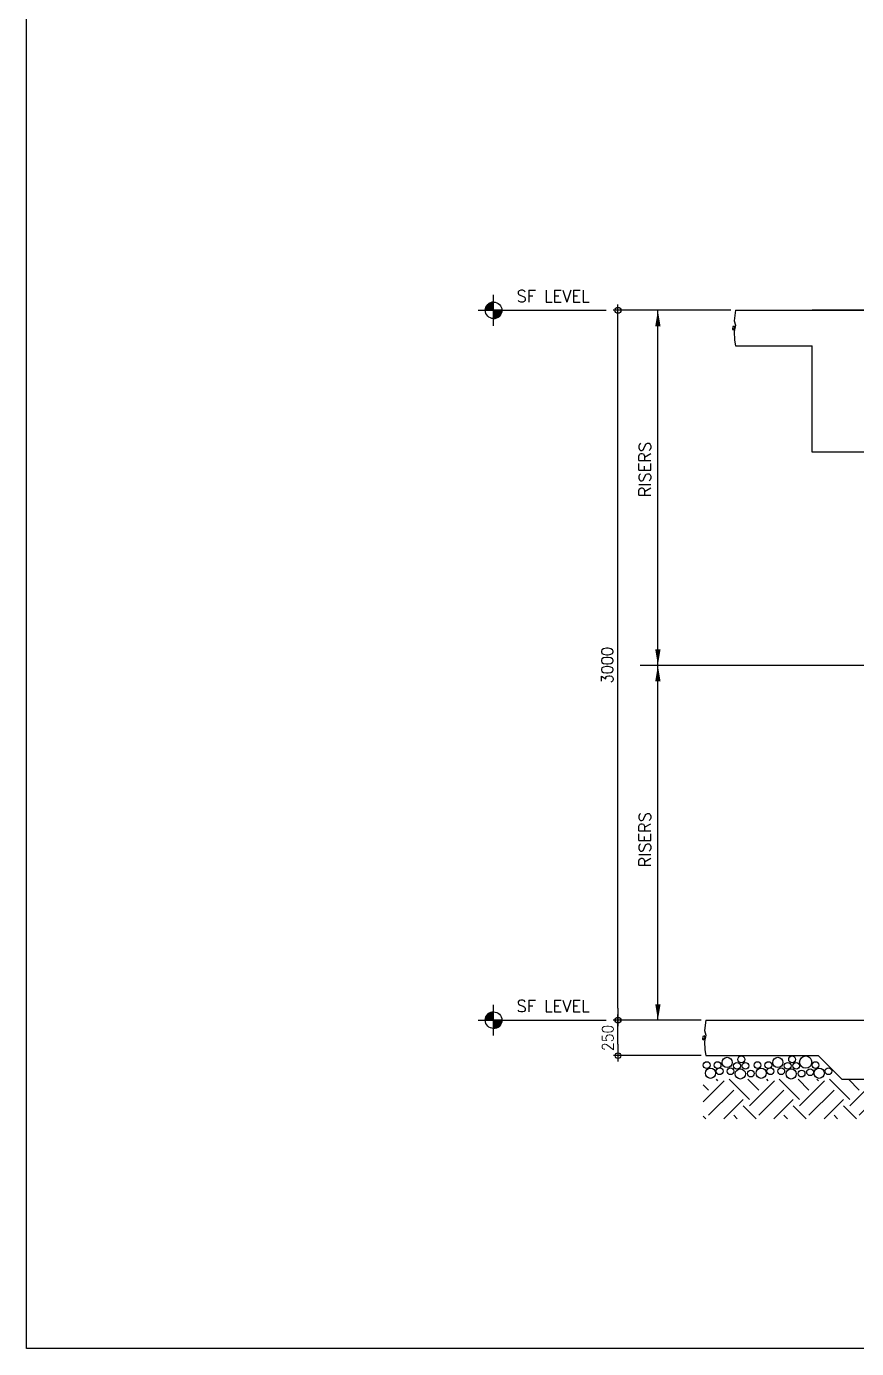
# Model space of a CAD drawing. Header units: millimetres. Extents: x 0 to 89962, y 0 to 53181.
# Drawn here: x 0 to 17537, y 0 to 27932 of the extents above; entities that cross this region are included whole.
import ezdxf
from ezdxf.enums import TextEntityAlignment as Align

# ---------------------------------------------------------------- set-up
doc = ezdxf.new("R2010")
doc.units = ezdxf.units.MM
for name, color, linetype in [('1R', 1, 'Continuous'), ('2Y', 2, 'Continuous'), ('7W', 7, 'Continuous'), ('DIM', 8, 'Continuous'), ('TG', 3, 'Continuous')]:
    doc.layers.add(name, color=color, linetype=linetype)
doc.styles.add('100CL', font='ROMANS.shx')
doc.styles.add('ROMANS', font='romans.shx', dxfattribs={"width": 0.9})
doc.styles.add('ROMANSIM', font='romans.shx')
doc.dimstyles.new('DIM100', dxfattribs={"dimscale": 100, "dimtxt": 2.5, "dimasz": 2.5, "dimexe": 1, "dimexo": 1, "dimgap": 1, "dimtad": 1, "dimdec": 0, "dimzin": 0, "dimdsep": 46, "dimtxsty": 'ROMANS', "dimblk": 'DIM1', "dimcen": 1, "dimclrd": 8, "dimclre": 8, "dimclrt": 3, "dimadec": 0, "dimazin": 0, "dimtfac": 1, "dimtdec": 0, "dimtofl": 0, "dimtmove": 0, "dimatfit": 3, "dimfxl": 1, "dimtolj": 1, "dimtzin": 0, "dimarcsym": 0})

# ---------------------------------------------------------------- blocks, each defined once
blk = doc.blocks.new('*X9')
at = {"color": 0}
for p, q in [((66653, 101566), (67396, 102310)), ((66844, 101978), (66653, 102169)), ((66844, 101094), (67728, 101978)), ((67175, 102310), (67126, 102359)), ((68280, 101647), (67567, 102359)), ((68611, 101978), (68230, 102359)), ((68280, 101426), (69164, 102310)), ((68611, 101094), (69495, 101978)), ((68943, 102310), (68893, 102359)), ((70048, 101647), (69335, 102359)), ((70379, 101978), (69998, 102359)), ((70048, 101426), (70932, 102310)), ((70379, 101094), (71263, 101978)), ((70711, 102310), (70661, 102359)), ((71816, 101647), (71103, 102359)), ((72147, 101978), (71766, 102359)), ((71816, 101426), (72699, 102310)), ((72147, 101094), (73031, 101978)), ((72478, 102310), (72429, 102359)), ((73583, 101647), (72871, 102359)), ((73915, 101978), (73534, 102359)), ((73583, 101426), (74467, 102310)), ((73915, 101094), (74799, 101978)), ((74246, 102310), (74197, 102359)), ((75351, 101647), (74639, 102359)), ((75683, 101978), (75301, 102359)), ((75351, 101426), (76235, 102310)), ((75683, 101094), (76566, 101978)), ((76014, 102310), (75964, 102359)), ((77119, 101647), (76406, 102359)), ((77450, 101978), (77069, 102359)), ((77119, 101426), (78003, 102310)), ((77450, 101094), (78334, 101978)), ((77782, 102310), (77732, 102359)), ((78887, 101647), (78174, 102359)), ((79218, 101978), (78837, 102359)), ((78887, 101426), (79770, 102310)), ((79218, 101094), (80102, 101978)), ((79550, 102310), (79500, 102359)), ((80654, 101647), (79942, 102359)), ((80986, 101978), (80605, 102359)), ((80654, 101426), (81538, 102310)), ((80986, 101094), (81870, 101978)), ((81317, 102310), (81268, 102359)), ((82422, 101647), (81710, 102359)), ((82754, 101978), (82372, 102359)), ((82422, 101426), (83306, 102310)), ((83085, 102310), (83035, 102359)), ((83376, 101717), (83637, 101978)), ((83648, 102188), (83477, 102359)), ((84190, 101647), (83648, 102188)), ((84521, 101978), (84140, 102359)), ((84190, 101426), (85074, 102310)), ((84853, 102310), (84803, 102359)), ((85274, 102330), (85245, 102359)), ((86621, 102310), (86571, 102359)), ((86662, 102130), (86842, 102310)), ((86904, 101709), (87173, 101978)), ((87725, 101647), (87013, 102359)), ((88057, 101978), (87676, 102359)), ((87725, 101426), (88609, 102310)), ((88057, 101094), (88941, 101978)), ((88388, 102310), (88339, 102359)), ((89493, 101647), (88781, 102359)), ((89825, 101978), (89444, 102359)), ((89493, 101426), (90377, 102310)), ((89825, 101094), (90709, 101978)), ((90156, 102310), (90106, 102359)), ((91261, 101647), (90548, 102359)), ((91592, 101978), (91211, 102359)), ((91261, 101426), (92138, 102302)), ((91924, 102310), (91874, 102359)), ((92138, 102302), (92145, 102310)), ((93029, 101647), (92316, 102359)), ((92380, 101882), (92476, 101978)), ((93360, 101978), (92979, 102359)), ((93029, 101426), (93913, 102310)), ((93360, 101094), (94244, 101978)), ((93692, 102310), (93642, 102359)), ((94797, 101647), (94084, 102359)), ((95128, 101978), (94747, 102359)), ((94797, 101426), (95680, 102310)), ((95128, 101094), (96012, 101978)), ((95459, 102310), (95410, 102359)), ((96564, 101647), (95852, 102359)), ((96896, 101978), (96515, 102359)), ((96564, 101426), (97448, 102310)), ((96896, 101094), (97780, 101978)), ((97227, 102310), (97178, 102359)), ((98332, 101647), (97619, 102359)), ((98663, 101978), (98282, 102359)), ((98332, 101426), (99216, 102310)), ((98663, 101094), (99547, 101978)), ((98995, 102310), (98945, 102359)), ((100100, 101647), (99387, 102359)), ((100431, 101978), (100050, 102359)), ((100100, 101426), (100984, 102310)), ((100431, 101094), (101315, 101978)), ((100763, 102310), (100713, 102359)), ((101868, 101647), (101155, 102359)), ((102199, 101978), (101818, 102359)), ((101868, 101426), (102751, 102310)), ((102199, 101094), (103083, 101978)), ((102530, 102310), (102481, 102359)), ((103635, 101647), (102923, 102359)), ((103967, 101978), (103586, 102359)), ((103635, 101426), (104519, 102310)), ((103967, 101094), (104851, 101978)), ((104298, 102310), (104249, 102359)), ((105403, 101647), (104691, 102359)), ((105735, 101978), (105353, 102359)), ((105403, 101426), (106287, 102310)), ((105735, 101094), (106618, 101978)), ((106066, 102310), (106016, 102359)), ((107171, 101647), (106458, 102359)), ((107502, 101978), (107121, 102359)), ((107171, 101426), (108055, 102310)), ((107502, 101094), (108386, 101978)), ((107834, 102310), (107784, 102359)), ((108939, 101647), (108226, 102359)), ((109270, 101978), (108889, 102359)), ((108939, 101426), (109823, 102310)), ((109270, 101094), (110154, 101978)), ((109602, 102310), (109552, 102359)), ((110706, 101647), (109994, 102359)), ((111038, 101978), (110657, 102359)), ((110706, 101426), (111590, 102310)), ((111038, 101094), (111922, 101978)), ((111369, 102310), (111320, 102359)), ((112474, 101647), (111762, 102359)), ((112806, 101978), (112425, 102359)), ((112936, 101888), (113358, 102310)), ((113137, 102310), (113087, 102359)), ((113179, 101467), (113690, 101978)), ((114242, 101647), (113529, 102359)), ((114573, 101978), (114192, 102359)), ((114242, 101426), (115126, 102310)), ((114905, 102310), (114855, 102359)), ((67379, 100967), (68059, 101647)), ((69147, 100967), (69827, 101647)), ((70915, 100967), (71595, 101647)), ((72683, 100967), (73362, 101647)), ((74451, 100967), (75130, 101647)), ((76218, 100967), (76898, 101647)), ((77986, 100967), (78666, 101647)), ((79754, 100967), (80433, 101647)), ((81522, 100967), (82201, 101647)), ((82754, 101094), (83376, 101717)), ((83289, 100967), (83969, 101647)), ((87147, 101289), (87504, 101647)), ((88593, 100967), (89272, 101647)), ((90360, 100967), (91040, 101647)), ((91592, 101094), (92380, 101882)), ((92623, 101462), (92808, 101647)), ((93896, 100967), (94576, 101647)), ((95664, 100967), (96343, 101647)), ((97431, 100967), (98111, 101647)), ((99199, 100967), (99879, 101647)), ((100967, 100967), (101647, 101647)), ((102735, 100967), (103414, 101647)), ((104503, 100967), (105182, 101647)), ((106270, 100967), (106950, 101647)), ((108038, 100967), (108718, 101647)), ((109806, 100967), (110485, 101647)), ((111574, 100967), (112253, 101647)), ((112474, 101426), (112936, 101888)), ((113421, 101047), (114021, 101647)), ((114573, 101094), (115265, 101786)), ((66750, 100967), (66653, 101064)), ((67855, 100967), (67728, 101094)), ((68518, 100967), (68059, 101426)), ((69623, 100967), (69495, 101094)), ((70285, 100967), (69827, 101426)), ((71390, 100967), (71263, 101094)), ((72053, 100967), (71595, 101426)), ((73158, 100967), (73031, 101094)), ((73821, 100967), (73362, 101426)), ((74926, 100967), (74799, 101094)), ((75589, 100967), (75130, 101426)), ((76694, 100967), (76566, 101094)), ((77356, 100967), (76898, 101426)), ((78461, 100967), (78334, 101094)), ((79124, 100967), (78666, 101426)), ((80229, 100967), (80102, 101094)), ((80892, 100967), (80433, 101426)), ((81997, 100967), (81870, 101094)), ((82660, 100967), (82201, 101426)), ((83765, 100967), (83637, 101094)), ((84116, 101279), (83969, 101426)), ((87963, 100967), (87504, 101426)), ((89068, 100967), (88941, 101094)), ((89731, 100967), (89272, 101426)), ((90836, 100967), (90709, 101094)), ((91499, 100967), (91040, 101426)), ((92128, 100967), (92623, 101462)), ((92603, 100967), (92476, 101094)), ((93266, 100967), (92808, 101426)), ((94371, 100967), (94244, 101094)), ((95034, 100967), (94576, 101426)), ((96139, 100967), (96012, 101094)), ((96802, 100967), (96343, 101426)), ((97907, 100967), (97780, 101094)), ((98570, 100967), (98111, 101426)), ((99675, 100967), (99547, 101094)), ((100337, 100967), (99879, 101426)), ((101442, 100967), (101315, 101094)), ((102105, 100967), (101647, 101426)), ((103210, 100967), (103083, 101094)), ((103873, 100967), (103414, 101426)), ((104978, 100967), (104851, 101094)), ((105641, 100967), (105182, 101426)), ((106746, 100967), (106618, 101094)), ((107376, 100999), (106950, 101426)), ((108513, 100967), (108386, 101094)), ((109176, 100967), (108718, 101426)), ((110281, 100967), (110154, 101094)), ((110944, 100967), (110485, 101426)), ((112049, 100967), (111922, 101094)), ((112712, 100967), (112253, 101426)), ((112806, 101094), (113179, 101467)), ((113341, 100967), (113421, 101047)), ((113817, 100967), (113690, 101094)), ((114480, 100967), (114021, 101426)), ((115109, 100967), (115265, 101123)), ((107409, 100967), (107376, 100999))]:
    blk.add_line(p, q, dxfattribs=at)
blk = doc.blocks.new('DIM1')
at = {"color": 0}
blk.add_line((-1, 0), (0.5, 0), dxfattribs=at)
at = {"color": 3}
blk.add_circle((0, 0), 0.25, dxfattribs=at)
blk = doc.blocks.new('*D71')
at = {"layer": 'DEFPOINTS', "color": 0, "transparency": 16777216}
for p in [(12496, 21935), (14982, 21935), (14351, 6938)]:
    blk.add_point(p, dxfattribs=at)
at = {"layer": 'DIM', "color": 8, "lineweight": -2, "transparency": 16777216}
for p, q in [((14882, 21935), (12396, 21935)), ((12496, 7188), (12496, 21685)), ((14251, 6938), (12396, 6938))]:
    blk.add_line(p, q, dxfattribs=at)
at = {"layer": 'DIM', "color": 8, "lineweight": -2, "transparency": 16777216, "xscale": 250, "yscale": 250, "zscale": 250}
for p, rotation in [((12496, 21935), 90), ((12496, 6938), 270)]:
    blk.add_blockref('DIM1', p, dxfattribs=dict(at, rotation=rotation))
at = {"layer": 'DIM', "color": 3, "transparency": 16777216, "insert": (12271, 14437), "char_height": 250, "attachment_point": 5, "rotation": 90, "style": 'ROMANS'}
blk.add_mtext('\\A1;3000', dxfattribs=at)
blk = doc.blocks.new('ELEV')
at = {"layer": 'DIM'}
for p, q in [((0, -3.25), (0, 3.25)), ((-3.25, 0), (3.25, 0)), ((-1.75, 0.06), (-0.06, 1.75)), ((-1.75, 0.01), (-0.01, 1.75)), ((-1.75, 0.12), (-0.12, 1.75)), ((-1.75, 0.06), (-0.06, 1.75)), ((-1.75, 0), (0, 0)), ((-1.74, 0.23), (-0.23, 1.74)), ((-1.74, 0.17), (-0.17, 1.74)), ((-1.73, 0.29), (-0.29, 1.73)), ((-1.72, 0.35), (-0.35, 1.72)), ((-1.71, 0), (0, 1.71)), ((-1.7, 0.41), (-0.41, 1.7)), ((-1.68, 0.48), (-0.48, 1.68)), ((-1.67, 0), (0, 1.67)), ((-1.66, 0.55), (-0.55, 1.66)), ((-1.63, 0.62), (-0.62, 1.63)), ((-1.62, 0), (0, 1.62)), ((-1.6, 0.71), (-0.71, 1.6)), ((-1.57, 0), (0, 1.57)), ((-1.55, 0.8), (-0.8, 1.55)), ((-1.52, 0), (0, 1.52)), ((-1.49, 0.92), (-0.92, 1.49)), ((-1.47, 0), (0, 1.47)), ((-1.42, 0), (0, 1.42)), ((-1.38, 1.08), (-1.08, 1.38)), ((-1.37, 0), (0, 1.37)), ((-1.32, 0), (0, 1.32)), ((-1.32, 0), (0, 1.32)), ((-1.27, 0), (0, 1.27)), ((-1.22, 0), (0, 1.22)), ((-1.17, 0), (0, 1.17)), ((-1.12, 0), (0, 1.12)), ((-1.07, 0), (0, 1.07)), ((-1.02, 0), (0, 1.02)), ((-0.97, 0), (0, 0.97)), ((-0.92, 0), (0, 0.92)), ((-0.87, 0), (0, 0.87)), ((-0.82, 0), (0, 0.82)), ((-0.77, 0), (0, 0.77)), ((-0.72, 0), (0, 0.72)), ((-0.68, 0), (0, 0.68)), ((-0.63, 0), (0, 0.63)), ((-0.58, 0), (0, 0.58)), ((-0.53, 0), (0, 0.53)), ((-0.48, 0), (0, 0.48)), ((-0.43, 0), (0, 0.43)), ((-0.38, 0), (0, 0.38)), ((-0.33, 0), (0, 0.33)), ((-0.28, 0), (0, 0.28)), ((-0.23, 0), (0, 0.23)), ((-0.18, 0), (0, 0.18)), ((-0.13, 0), (0, 0.13)), ((-0.08, 0), (0, 0.08)), ((-0.03, 0), (0, 0.03)), ((0, 0), (0, -1.75)), ((0.03, 0), (0, -0.03)), ((0.08, 0), (0, -0.08)), ((0.13, 0), (0, -0.13)), ((0.38, 0), (0, -0.38)), ((0.33, 0), (0, -0.33)), ((0.28, 0), (0, -0.28)), ((0.23, 0), (0, -0.23)), ((0.18, 0), (0, -0.18)), ((0.43, 0), (0, -0.43)), ((0.48, 0), (0, -0.48)), ((0.53, 0), (0, -0.53)), ((0.58, 0), (0, -0.58)), ((0.63, 0), (0, -0.63)), ((0.68, 0), (0, -0.68)), ((0.72, 0), (0, -0.72)), ((0.77, 0), (0, -0.77)), ((1.32, 0), (0, -1.32)), ((1.37, 0), (0, -1.37)), ((1.42, 0), (0, -1.42)), ((1.47, 0), (0, -1.47)), ((1.52, 0), (0, -1.52)), ((1.57, 0), (0, -1.57)), ((1.62, 0), (0, -1.62)), ((1.67, 0), (0, -1.67)), ((1.71, 0), (0, -1.71)), ((1.32, 0), (0, -1.32)), ((1.27, 0), (0, -1.27)), ((1.22, 0), (0, -1.22)), ((1.17, 0), (0, -1.17)), ((1.12, 0), (0, -1.12)), ((1.07, 0), (0, -1.07)), ((1.02, 0), (0, -1.02)), ((0.97, 0), (0, -0.97)), ((0.92, 0), (0, -0.92)), ((0.87, 0), (0, -0.87)), ((0.82, 0), (0, -0.82)), ((0, 0), (0, -1.75)), ((1.75, 0), (0, 0)), ((1.75, -0.01), (0.01, -1.75)), ((1.75, -0.06), (0.06, -1.75)), ((1.75, -0.06), (0.06, -1.75)), ((1.75, -0.12), (0.12, -1.75)), ((1.74, -0.17), (0.17, -1.74)), ((1.74, -0.23), (0.23, -1.74)), ((1.73, -0.29), (0.29, -1.73)), ((1.72, -0.35), (0.35, -1.72)), ((1.7, -0.41), (0.41, -1.7)), ((1.68, -0.48), (0.48, -1.68)), ((1.66, -0.55), (0.55, -1.66)), ((1.63, -0.62), (0.62, -1.63)), ((1.6, -0.71), (0.71, -1.6)), ((1.55, -0.8), (0.8, -1.55)), ((1.49, -0.92), (0.92, -1.49)), ((1.38, -1.08), (1.08, -1.38))]:
    blk.add_line(p, q, dxfattribs=at)
blk.add_circle((0, 0), 1.75, dxfattribs=at)
for start, end in [(90, 180), (270, 360)]:
    blk.add_arc((0, 0), 1.75, start, end, dxfattribs=at)
blk = doc.blocks.new('*D76')
at = {"color": 8, "lineweight": -2, "transparency": 16777216}
for p, q in [((14255, 6938), (12400, 6938)), ((12496, 6428), (12496, 6698)), ((14255, 6188), (12400, 6188))]:
    blk.add_line(p, q, dxfattribs=at)
at = {"layer": 'DEFPOINTS', "color": 0, "transparency": 16777216}
for p in [(12496, 6938), (14351, 6938), (14351, 6188)]:
    blk.add_point(p, dxfattribs=at)
at = {"color": 8, "lineweight": -2, "transparency": 16777216, "xscale": 240, "yscale": 240, "zscale": 240}
for p, rotation in [((12496, 6938), 90), ((12496, 6188), 270)]:
    blk.add_blockref('DIM1', p, dxfattribs=dict(at, rotation=rotation))
at = {"color": 3, "transparency": 16777216, "insert": (12280, 6563), "char_height": 240, "attachment_point": 5, "rotation": 90, "style": 'ROMANS'}
blk.add_mtext('\\A1;250', dxfattribs=at)

msp = doc.modelspace()

# ---------------------------------------------------------------- linework, layer by layer
at = {"layer": '1R'}
for centre, radius in [((14802, 6045.5), 107.5), ((15103.2, 6110), 71.6), ((15874, 6045.5), 107.5), ((16175.1, 6110), 71.6), ((16461.9, 6052.7), 129.1), ((14371.3, 5988.2), 71.6), ((14450.2, 5816.3), 107.5), ((14601.3, 5988.2), 71.6), ((14643.8, 5859.3), 71.6), ((14873.7, 5859.3), 71.6), ((15010, 5973.9), 71.6), ((15081.6, 5802), 107.5), ((15189.2, 5973.9), 71.6), ((15303.9, 5809.1), 71.6), ((15443.3, 5988.2), 71.6), ((15522.2, 5816.3), 107.5), ((15673.2, 5988.2), 71.6), ((15715.7, 5859.3), 71.6), ((15945.7, 5859.3), 71.6), ((16081.9, 5973.9), 71.6), ((16153.6, 5802), 107.5), ((16261.1, 5973.9), 71.6), ((16375.8, 5809.1), 71.6), ((16555.1, 5837.8), 71.6), ((16669.8, 5988.2), 71.6), ((16748.7, 5816.3), 107.5), ((16942.2, 5859.3), 71.6)]:
    msp.add_circle(centre, radius, dxfattribs=at)
at = {"layer": '2Y'}
for p, q in [((14982.2, 21935.4), (25037.1, 21935.4)), ((18598.9, 21935.4), (16599.3, 21935.4)), ((14982.2, 21185.6), (16599.3, 21185.6)), ((16599.3, 18936), (16599.3, 21185.6)), ((18598.9, 18936), (16599.3, 18936)), ((14351.4, 6938.3), (25037.1, 6938.3)), ((14351.4, 6188.5), (16724.3, 6188.5)), ((17224.2, 5688.6), (16724.3, 6188.5)), ((17224.2, 5688.6), (19223.8, 5688.6))]:
    msp.add_line(p, q, dxfattribs=at)
for points in [[(14982.2, 21935.4), (14952.8, 21715.9), (14982.5, 21619.4), (14952.8, 21485.9), (14960.2, 21307.8), (14982.2, 21185.6)], [(14971.5, 21570), (14952.1, 21603.2), (14922, 21590.3), (14915.5, 21532.3), (14937, 21521.6), (14954.2, 21545.2), (14971.5, 21570)], [(14351.4, 6938.3), (14321.9, 6718.8), (14351.7, 6622.4), (14321.9, 6488.8), (14329.4, 6310.7), (14351.4, 6188.5)], [(14340.7, 6572.9), (14321.3, 6606.1), (14291.2, 6593.2), (14284.7, 6535.2), (14306.2, 6524.5), (14323.4, 6548.1), (14340.7, 6572.9)]]:
    msp.add_lwpolyline(points, dxfattribs=at)
at = {"layer": '7W', "color": 8}
for p, q in [((9701.1, 21935.4), (12246.4, 21935.4)), ((13339.7, 6938.3), (13339.7, 21935.4)), ((12963.7, 14436.9), (34890.7, 14436.9)), ((9701.1, 6938.3), (12246.4, 6938.3))]:
    msp.add_line(p, q, dxfattribs=at)
for points in [[(13283.5, 21597.9), (13396, 21597.9), (13339.7, 21935.4)], [(13283.5, 14774.4), (13396, 14774.4), (13339.7, 14436.9)], [(13283.5, 14099.4), (13396, 14099.4), (13339.7, 14436.9)], [(13283.5, 7275.8), (13396, 7275.8), (13339.7, 6938.3)]]:
    msp.add_solid(points, dxfattribs=at)
at = {"layer": 'DEFPOINTS'}
msp.add_lwpolyline([(89961.7, 0), (0, 0), (0, 53180.6), (89961.7, 53180.6)], close=True, dxfattribs=at)

# ---------------------------------------------------------------- block references
at = {"layer": '1R', "xscale": 0.5998831907345448, "yscale": 0.5998831907345448, "zscale": 0.5998831907345448}
msp.add_blockref('*X9', (-25688.1, -55715), dxfattribs=at)
at = {"layer": 'TG', "xscale": 100, "yscale": 100, "zscale": 100}
for p in [(9869.3, 21935.4), (9869.3, 6938.3)]:
    msp.add_blockref('ELEV', p, dxfattribs=at)

# ---------------------------------------------------------------- texts
at = {"layer": 'TG', "style": '100CL'}
for p in [(10355.1, 22109.3), (10355.1, 7112.2)]:
    msp.add_text('SF LEVEL', height=250, dxfattribs=at).set_placement(p)
at = {"layer": 'TG', "style": 'ROMANSIM'}
for p in [(13064, 18573.1), (13064, 10751.6)]:
    msp.add_text('RISERS', height=250, rotation=90, dxfattribs=at).set_placement(p, align=Align.MIDDLE_CENTER)

# ---------------------------------------------------------------- dimensions: what is measured, and where the dimension line sits
dim = msp.add_linear_dim(base=(12496.4, 6938.3), p1=(14351.4, 6188.5), p2=(14351.4, 6938.3), angle=90, text='250', dimstyle='DIM100', override={"dimscale": 96})
dim.commit()
dim.dimension.update_dxf_attribs({"geometry": '*D76', "text_midpoint": (12280.4, 6563.4)})
at = {"layer": 'DIM'}
dim = msp.add_linear_dim(base=(12496.4, 21935.4), p1=(14351.4, 6938.3), p2=(14982.2, 21935.4), angle=90, text='3000', dimstyle='DIM100', dxfattribs=at)
dim.commit()
dim.dimension.update_dxf_attribs({"geometry": '*D71', "text_midpoint": (12271.4, 14436.9)})

doc.saveas('drawing.dxf')
